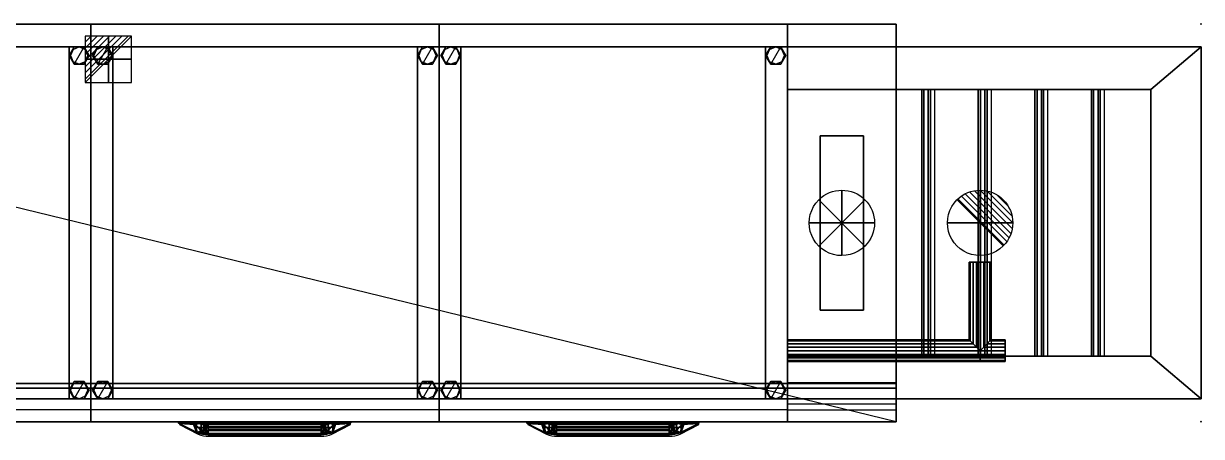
# Model space of a CAD drawing. Header units: millimetres. Extents: x -68 to 5486, y -1097 to -150.
# Drawn here: x 2780 to 5486, y -1097 to -150 of the extents above; entities that cross this region are included whole.
import ezdxf

# ---------------------------------------------------------------- set-up
doc = ezdxf.new("R2010")
doc.units = ezdxf.units.MM
doc.header["$LTSCALE"] = 300
doc.header["$PDMODE"] = 3
doc.linetypes.add('CONTINUA', pattern=[0])
for name, color, linetype in [('IQ_200_2D', 1, 'Continuous'), ('IQ_200_3D', 1, 'CONTINUA'), ('IQ_204_2D', 7, 'Continuous'), ('IQ_204_3D', 7, 'Continuous'), ('IQ_CON_DRAIN_INT', 7, 'Continuous'), ('IQ_CON_ELECTRICITY_INT', 7, 'Continuous'), ('IQ_CON_FUMESOUTLET_INT', 7, 'Continuous'), ('IQ_INS_3D', 3, 'Continuous')]:
    doc.layers.add(name, color=color, linetype=linetype)

# ---------------------------------------------------------------- blocks, each defined once
blk = doc.blocks.new('Pann800')
at = {"layer": 'IQ_200_3D'}
for points in [[(800, -25, 21), (0, -25, 21), (0, 25, 21), (800, 25, 21)], [(0, 25, 21), (800, 25, 21), (800, 25), (0, 25)], [(800, 25), (0, 25), (0, 0), (800, 0)], [(0, 0, -897.7), (800, 0, -897.7), (800, -52.5, -860), (0, -52.5, -860)], [(0, -52.5, -19.3), (800, -52.5, -19.3), (800, -25, 21), (0, -25, 21)], [(800, -52.5, -860), (0, -52.5, -860), (0, -52.5, -19.3), (800, -52.5, -19.3)]]:
    blk.add_3dface(points, dxfattribs=at)
mesh = blk.add_polyface(dxfattribs=at)
corners = [(0, -25, 21), (0, 25, 21), (0, 25), (0, 0), (0, 0, -897.7), (0, -52.5, -860), (0, -52.5, -19.3)]
mesh.append_faces([[corners[k] for k in face] for face in [(0, 6, 0)]], dxfattribs={"vtx0": -1})
mesh.append_faces([[corners[k] for k in face] for face in [(0, 3, 4), (0, 4, 5), (0, 5, 6)]], dxfattribs={"vtx0": -1, "vtx2": -1})
mesh.append_faces([[corners[k] for k in face] for face in [(0, 1, 2, 3)]], dxfattribs={"vtx3": -1})
mesh = blk.add_polyface(dxfattribs=at)
corners = [(800, -25, 21), (800, 25, 21), (800, 25), (800, 0), (800, 0, -897.7), (800, -52.5, -860), (800, -52.5, -19.3)]
mesh.append_faces([[corners[k] for k in face] for face in [(0, 6, 0)]], dxfattribs={"vtx0": -1})
mesh.append_faces([[corners[k] for k in face] for face in [(0, 3, 4), (0, 4, 5), (0, 5, 6)]], dxfattribs={"vtx0": -1, "vtx2": -1})
mesh.append_faces([[corners[k] for k in face] for face in [(0, 1, 2, 3)]], dxfattribs={"vtx3": -1})
blk = doc.blocks.new('Pann800Low')
at = {"layer": 'IQ_200_3D', "extrusion": (-1, 3.44509e-16, -2.22045e-16), "elevation": 800}
blk.add_lwpolyline([(0, 0), (0, 367.3), (52.5, 405), (52.5, 0)], close=True, dxfattribs=at)
at = {"layer": 'IQ_200_3D', "extrusion": (-1, 3.44509e-16, -2.22045e-16)}
blk.add_lwpolyline([(0, 0), (0, 367.3), (52.5, 405), (52.5, 0)], close=True, dxfattribs=at)
at = {"layer": 'IQ_200_3D'}
for points in [[(-800, 0), (0, 0), (0, -52.5), (-800, -52.5)], [(-800, -52.5, 405), (0, -52.5, 405), (0, 0, 367.3), (-800, 0, 367.3)], [(0, 0), (0, 0, 367.3), (-800, 0, 367.3), (-800, 0)], [(-800, -52.5), (-800, 0), (-800, 0, 367.3), (-800, -52.5, 405)], [(0, -52.5), (0, 0), (0, 0, 367.3), (0, -52.5, 405)], [(0, -52.5), (-800, -52.5), (-800, -52.5, 405), (0, -52.5, 405)]]:
    blk.add_3dface(points, dxfattribs=at)
blk = doc.blocks.new('Panel800_Back')
at = {"layer": 'IQ_200_3D'}
for points in [[(0, 52.5, 1270), (-800, 52.5, 1270), (-800, 52.5, 410), (0, 52.5, 410)], [(-800, 52.5, 1270), (-800, -0.6, 1270), (-800, 0, 410), (-800, 52.5, 410)], [(-800, 52.5, 405), (-800, 0, 405), (-800, 0), (-800, 52.5)], [(0, 52.5), (0, 52.5, 405), (-800, 52.5, 405), (-800, 52.5)], [(-800, 0, 405), (-800, 52.5, 405), (0, 52.5, 405), (0, 0, 405)], [(-800, 0, 410), (-800, 52.5, 410), (0, 52.5, 410), (0, 0, 410)], [(0, 52.5, 1270), (0, -0.6, 1270), (0, 0, 410), (0, 52.5, 410)], [(0, 52.5, 405), (0, 0, 405), (0, 0), (0, 52.5)], [(0, 0, 405), (0, 0, 410), (-800, 0, 410), (-800, 0, 405)]]:
    blk.add_3dface(points, dxfattribs=at)
blk = doc.blocks.new('Feet')
at = {"layer": 'IQ_200_3D'}
mesh = blk.add_polyface(dxfattribs=at)
corners = [(11.5, -20), (23.1, 0), (11.5, 20), (-11.5, 20), (-23.1, 0), (-11.5, -20), (11.5, -20, 6.2), (23.1, 0, 6.2), (11.5, 20, 6.2), (-11.5, 20, 6.2), (-23.1, 0, 6.2), (-11.5, -20, 6.2)]
mesh.append_faces([[corners[k] for k in face] for face in [(0, 1, 7, 6), (1, 2, 8, 7), (2, 3, 9, 8), (3, 9, 10, 4), (4, 10, 11, 5), (5, 11, 6, 0), (1, 7, 6, 0)]])
mesh.append_faces([[corners[k] for k in face] for face in [(2, 5, 4, 3), (8, 11, 10, 9)]], dxfattribs={"vtx0": -1})
mesh.append_faces([[corners[k] for k in face] for face in [(0, 1, 2, 5), (6, 7, 8, 11)]], dxfattribs={"vtx2": -1})
mesh = blk.add_polyface(dxfattribs=at)
corners = [(-20, 0, 39), (-14.1, -14.1, 39), (0, -20, 39), (14.1, -14.1, 39), (20, 0, 39), (14.1, 14.1, 39), (0, 20, 39), (-14.1, 14.1, 39), (-20, 0, 150), (-14.1, -14.1, 150), (0, -20, 150), (14.1, -14.1, 150), (20, 0, 150), (14.1, 14.1, 150), (0, 20, 150), (-14.1, 14.1, 150)]
mesh.append_faces([[corners[k] for k in face] for face in [(0, 1, 9, 8), (1, 2, 10, 9), (2, 3, 11, 10), (3, 4, 12, 11), (4, 5, 13, 12), (5, 6, 14, 13), (6, 7, 15, 14), (7, 0, 8, 15)]])
blk = doc.blocks.new('Maniglia')
at = {"layer": 'IQ_200_3D'}
mesh = blk.add_polyface(dxfattribs=at)
corners = [(-198.8, 0, 104.8), (-198.3, -2.3, 104.9), (-198.1, -3.3, 104.9), (-197.6, -3.9, 105.2), (-199.2, 0, 104.2), (-198.7, -2.3, 104.3), (-198.4, -3.2, 104.4), (-199.1, 0, 103.7), (-198.7, -2.3, 103.8), (-198.5, -3.2, 103.8), (-197.3, -4.3, 104.4), (-198.7, 0, 103.2), (-198.2, -2.2, 103.2), (-197.7, -3.3, 103.3), (-197.4, -3.7, 103.5), (-197.3, -4.3, 104.4), (-198.2, 0, 103.1), (-197.7, -2.2, 103.1), (-197, -3.3, 103.2), (-197.1, -3.7, 103.5)]
mesh.append_faces([[corners[k] for k in face] for face in [(0, 1, 5, 4), (1, 2, 6, 5), (2, 3, 6), (4, 5, 8, 7), (5, 6, 9, 8), (6, 3, 10, 9), (7, 8, 12, 11), (8, 9, 13, 12), (9, 10, 14, 13), (10, 15, 14), (11, 12, 17, 16), (12, 13, 18, 17), (13, 14, 19, 18), (14, 15, 19)]])
mesh = blk.add_polyface(dxfattribs=at)
corners = [(-197.6, -3.9, 105.2), (-198.1, -3.3, 104.9), (-198.3, -2.3, 104.9), (-198.8, 0, 104.8), (-166.4, 0, 130.7), (-157.8, -23.6, 129.8)]
mesh.append_faces([[corners[k] for k in face] for face in [(0, 4, 5)]], dxfattribs={"vtx0": -1})
mesh.append_faces([[corners[k] for k in face] for face in [(0, 3, 4)]], dxfattribs={"vtx0": -1, "vtx2": -1})
mesh.append_faces([[corners[k] for k in face] for face in [(0, 1, 2, 3)]], dxfattribs={"vtx3": -1})
mesh = blk.add_polyface(dxfattribs=at)
corners = [(-197.6, -3.9, 105.2), (-197.1, -3.7, 103.5), (-197, -3.3, 103.2), (-197.7, -2.2, 103.1), (-198.2, 0, 103.1), (-160.5, -6.4, 103.3), (-160.4, -5.8, 103.1), (-146.7, -2.1, 103.1), (-146.7, 0, 103.1)]
mesh.append_faces([[corners[k] for k in face] for face in [(0, 5, 1), (1, 5, 6, 2), (2, 6, 7, 3), (3, 7, 8, 4)]])
mesh = blk.add_polyface(dxfattribs=at)
corners = [(-166.4, 0, 130.7), (-160.7, 0, 133.9), (-158.4, -12.2, 132), (-156, -24.3, 130.7), (-157.8, -23.6, 129.8)]
mesh.append_faces([[corners[k] for k in face] for face in [(0, 1, 2), (2, 3, 4), (0, 2, 4)]])
mesh = blk.add_polyface(dxfattribs=at)
corners = [(-147.1, 0, 135.1), (-147.1, -6.3, 133.2), (-147.1, -13.3, 132.1), (-147.1, -20, 132.1), (-145.2, -26.6, 133), (-143.4, -28.5, 131.6), (-136.1, -29.1, 120.4), (-135.3, -27.4, 119.1), (-141.3, -24, 116.2), (-142.3, -25.4, 117), (-155.8, -25.6, 128.9), (-156, -24.3, 130.7), (-158.4, -12.2, 132), (-160.7, 0, 133.9)]
mesh.append_faces([[corners[k] for k in face] for face in [(0, 1, 13), (1, 2, 12, 13), (2, 3, 11, 12), (3, 4, 11), (4, 5, 10, 11), (5, 6, 9, 10), (6, 7, 8, 9)]])
mesh = blk.add_polyface(dxfattribs=at)
corners = [(-136.7, 0, 135.1), (-136.7, -6.3, 133.2), (-136.7, -13.3, 132.1), (-136.7, -20, 132.1), (-135.9, -26.8, 133), (-135.9, -28.6, 131.7), (-130.8, -29.8, 121.6), (-130.6, -27.9, 120), (-135.3, -27.4, 119.1), (-136.1, -29.1, 120.4), (-143.4, -28.5, 131.6), (-145.2, -26.6, 133), (-147.1, -20, 132.1), (-147.1, -13.3, 132.1), (-147.1, -6.3, 133.2), (-147.1, 0, 135.1)]
mesh.append_faces([[corners[k] for k in face] for face in [(0, 1, 14, 15), (1, 2, 13, 14), (2, 3, 12, 13), (3, 4, 11, 12), (4, 5, 10, 11), (5, 6, 9, 10), (6, 7, 8, 9)]])
mesh = blk.add_polyface(dxfattribs=at)
corners = [(-130.6, -27.9, 120), (-130.6, -18.1, 121.4), (-130.6, -11.8, 121.2), (-130.6, -3.8, 119.6), (-130.6, -3.1, 118.7), (-134.3, -3.1, 116.7), (-138, -3.1, 114.8), (-139.3, -3.1, 113.1), (-146.7, -3.1, 104.1), (-146.7, -2.8, 103.3), (-146.7, -2.1, 103.1), (-146.7, 0, 103.1), (128.6, -27.9, 120), (128.6, -18.1, 121.4), (128.6, -11.8, 121.2), (128.6, -3.8, 119.6), (128.6, -3.1, 118.7), (132.3, -3.1, 116.7), (136, -3.1, 114.8), (137.3, -3.1, 113.1), (144.7, -3.1, 104.1), (144.7, -2.8, 103.3), (144.7, -2.1, 103.1), (144.7, 0, 103.1)]
mesh.append_faces([[corners[k] for k in face] for face in [(0, 12, 13, 1), (2, 1, 13, 14), (3, 2, 14, 15), (4, 3, 15, 16), (5, 4, 16, 17), (6, 5, 17, 18), (7, 6, 18, 19), (8, 7, 19, 20), (9, 8, 20, 21), (10, 9, 21, 22), (11, 10, 22, 23)]])
mesh = blk.add_polyface(dxfattribs=at)
corners = [(134.7, 0, 135.1), (134.7, -6.3, 133.2), (134.7, -13.3, 132.1), (134.7, -20, 132.1), (133.9, -26.8, 133), (133.9, -28.6, 131.7), (128.8, -29.8, 121.6), (128.6, -27.9, 120), (-130.6, -27.9, 120), (-130.8, -29.8, 121.6), (-135.9, -28.6, 131.7), (-135.9, -26.8, 133), (-136.7, -20, 132.1), (-136.7, -13.3, 132.1), (-136.7, -6.3, 133.2), (-136.7, 0, 135.1)]
mesh.append_faces([[corners[k] for k in face] for face in [(0, 1, 14, 15), (1, 2, 13, 14), (2, 3, 12, 13), (3, 4, 11, 12), (4, 5, 10, 11), (5, 6, 9, 10), (6, 7, 8, 9)]])
mesh = blk.add_polyface(dxfattribs=at)
corners = [(134.7, 0, 135.1), (134.7, -6.3, 133.2), (134.7, -13.3, 132.1), (134.7, -20, 132.1), (133.9, -26.8, 133), (133.9, -28.6, 131.7), (128.8, -29.8, 121.6), (128.6, -27.9, 120), (133.3, -27.4, 119.1), (134.1, -29.1, 120.4), (141.4, -28.5, 131.6), (143.2, -26.6, 133), (145.1, -20, 132.1), (145.1, -13.3, 132.1), (145.1, -6.3, 133.2), (145.1, 0, 135.1)]
mesh.append_faces([[corners[k] for k in face] for face in [(15, 14, 1, 0), (14, 13, 2, 1), (13, 12, 3, 2), (12, 11, 4, 3), (11, 10, 5, 4), (10, 9, 6, 5), (9, 8, 7, 6)]])
mesh = blk.add_polyface(dxfattribs=at)
corners = [(145.1, 0, 135.1), (145.1, -6.3, 133.2), (145.1, -13.3, 132.1), (145.1, -20, 132.1), (143.2, -26.6, 133), (141.4, -28.5, 131.6), (134.1, -29.1, 120.4), (133.3, -27.4, 119.1), (139.3, -24, 116.2), (140.3, -25.4, 117), (153.8, -25.6, 128.9), (154, -24.3, 130.7), (156.4, -12.2, 132), (158.7, 0, 133.9)]
mesh.append_faces([[corners[k] for k in face] for face in [(13, 1, 0), (13, 12, 2, 1), (12, 11, 3, 2), (11, 4, 3), (11, 10, 5, 4), (10, 9, 6, 5), (9, 8, 7, 6)]])
mesh = blk.add_polyface(dxfattribs=at)
corners = [(195.6, -3.9, 105.2), (195.1, -3.7, 103.5), (195, -3.3, 103.2), (195.7, -2.2, 103.1), (196.1, 0, 103.1), (158.5, -6.4, 103.3), (158.4, -5.8, 103.1), (144.7, -2.1, 103.1), (144.7, 0, 103.1)]
mesh.append_faces([[corners[k] for k in face] for face in [(1, 5, 0), (2, 6, 5, 1), (3, 7, 6, 2), (4, 8, 7, 3)]])
mesh = blk.add_polyface(dxfattribs=at)
corners = [(164.3, 0, 130.7), (158.7, 0, 133.9), (156.4, -12.2, 132), (154, -24.3, 130.7), (155.8, -23.6, 129.8)]
mesh.append_faces([[corners[k] for k in face] for face in [(2, 1, 0), (4, 3, 2), (4, 2, 0)]])
mesh = blk.add_polyface(dxfattribs=at)
corners = [(195.6, -3.9, 105.2), (196.1, -3.3, 104.9), (196.3, -2.3, 104.9), (196.8, 0, 104.8), (164.3, 0, 130.7), (155.8, -23.6, 129.8)]
mesh.append_faces([[corners[k] for k in face] for face in [(5, 4, 0)]], dxfattribs={"vtx1": -1})
mesh.append_faces([[corners[k] for k in face] for face in [(4, 3, 0)]], dxfattribs={"vtx1": -1, "vtx2": -1})
mesh.append_faces([[corners[k] for k in face] for face in [(3, 2, 1, 0)]], dxfattribs={"vtx3": -1})
mesh = blk.add_polyface(dxfattribs=at)
corners = [(196.8, 0, 104.8), (196.3, -2.3, 104.9), (196.1, -3.3, 104.9), (195.6, -3.9, 105.2), (197.2, 0, 104.2), (196.7, -2.3, 104.3), (196.4, -3.2, 104.4), (197.1, 0, 103.7), (196.7, -2.3, 103.8), (196.5, -3.2, 103.8), (195.3, -4.3, 104.4), (196.6, 0, 103.2), (196.2, -2.2, 103.2), (195.7, -3.3, 103.3), (195.3, -3.7, 103.5), (195.3, -4.3, 104.4), (196.1, 0, 103.1), (195.7, -2.2, 103.1), (195, -3.3, 103.2), (195.1, -3.7, 103.5)]
mesh.append_faces([[corners[k] for k in face] for face in [(4, 5, 1, 0), (5, 6, 2, 1), (6, 3, 2), (7, 8, 5, 4), (8, 9, 6, 5), (9, 10, 3, 6), (11, 12, 8, 7), (12, 13, 9, 8), (13, 14, 10, 9), (14, 15, 10), (16, 17, 12, 11), (17, 18, 13, 12), (18, 19, 14, 13), (19, 15, 14)]])
mesh = blk.add_polyface(dxfattribs=at)
corners = [(-197.6, -3.9, 105.2), (-157.8, -23.6, 129.8), (-156, -24.3, 130.7), (-197.3, -4.3, 104.4), (-157.4, -24.8, 128), (-155.8, -25.6, 128.9), (-160.5, -6.4, 103.3), (-143.5, -24.2, 116.1), (-142.3, -25.4, 117), (-159.6, -6.2, 103.2), (-142.8, -22.6, 115.2), (-141.3, -24, 116.2)]
mesh.append_faces([[corners[k] for k in face] for face in [(0, 1)]])
mesh = blk.add_polyface(dxfattribs=at)
corners = [(-197.6, -3.9, 105.2), (-157.8, -23.6, 129.8), (-156, -24.3, 130.7), (-197.3, -4.3, 104.4), (-157.4, -24.8, 128), (-155.8, -25.6, 128.9), (-160.5, -6.4, 103.3), (-143.5, -24.2, 116.1), (-142.3, -25.4, 117), (-159.6, -6.2, 103.2), (-142.8, -22.6, 115.2), (-141.3, -24, 116.2)]
mesh.append_faces([[corners[k] for k in face] for face in [(0, 1, 4, 3), (1, 2, 5, 4), (3, 4, 7, 6), (4, 5, 8, 7), (6, 7, 10, 9), (7, 8, 11, 10)]])
mesh = blk.add_polyface(dxfattribs=at)
corners = [(-160.4, -5.8, 103.1), (-160.5, -6.4, 103.3), (-159.6, -6.2, 103.2), (-142.8, -22.6, 115.2), (-141.3, -24, 116.2), (-135.3, -27.4, 119.1), (-130.6, -27.9, 120), (-130.6, -18.1, 121.4), (-130.6, -11.8, 121.2), (-130.6, -3.8, 119.6), (-130.6, -3.1, 118.7), (-134.7, -3.9, 117.5), (-134.3, -3.1, 116.7), (-138.8, -3.9, 115.4), (-138, -3.1, 114.8), (-140, -3.9, 113.8), (-139.3, -3.1, 113.1), (-147.5, -3.2, 103.8), (-146.7, -3.1, 104.1), (-146.7, -2.8, 103.3), (-146.7, -2.1, 103.1)]
mesh.append_faces([[corners[k] for k in face] for face in [(0, 1, 2), (2, 17, 20, 0), (17, 18, 19), (17, 19, 20), (2, 3, 15, 17), (15, 16, 18, 17), (3, 4, 13, 15), (13, 14, 16, 15), (4, 5, 11, 13), (11, 12, 14, 13), (5, 6, 7), (5, 7, 8, 11), (8, 9, 11), (11, 9, 10, 12)]])
mesh = blk.add_polyface(dxfattribs=at)
corners = [(158.4, -5.8, 103.1), (158.5, -6.4, 103.3), (157.6, -6.2, 103.2), (140.8, -22.6, 115.2), (139.3, -24, 116.2), (133.3, -27.4, 119.1), (128.6, -27.9, 120), (128.6, -18.1, 121.4), (128.6, -11.8, 121.2), (128.6, -3.8, 119.6), (128.6, -3.1, 118.7), (132.7, -3.9, 117.5), (132.3, -3.1, 116.7), (136.8, -3.9, 115.4), (136, -3.1, 114.8), (138, -3.9, 113.8), (137.3, -3.1, 113.1), (145.5, -3.2, 103.8), (144.7, -3.1, 104.1), (144.7, -2.8, 103.3), (144.7, -2.1, 103.1)]
mesh.append_faces([[corners[k] for k in face] for face in [(2, 1, 0), (0, 20, 17, 2), (19, 18, 17), (20, 19, 17), (17, 15, 3, 2), (17, 18, 16, 15), (15, 13, 4, 3), (15, 16, 14, 13), (13, 11, 5, 4), (13, 14, 12, 11), (7, 6, 5), (11, 8, 7, 5), (11, 9, 8), (12, 10, 9, 11)]])
mesh = blk.add_polyface(dxfattribs=at)
corners = [(195.6, -3.9, 105.2), (155.8, -23.6, 129.8), (154, -24.3, 130.7), (195.3, -4.3, 104.4), (155.4, -24.8, 128), (153.8, -25.6, 128.9), (158.5, -6.4, 103.3), (141.5, -24.2, 116.1), (140.3, -25.4, 117), (157.6, -6.2, 103.2), (140.8, -22.6, 115.2), (139.3, -24, 116.2)]
mesh.append_faces([[corners[k] for k in face] for face in [(3, 4, 1, 0), (4, 5, 2, 1), (6, 7, 4, 3), (7, 8, 5, 4), (9, 10, 7, 6), (10, 11, 8, 7)]])
mesh = blk.add_polyface(dxfattribs=at)
corners = [(195.6, -3.9, 105.2), (155.8, -23.6, 129.8), (154, -24.3, 130.7), (195.3, -4.3, 104.4), (155.4, -24.8, 128), (153.8, -25.6, 128.9), (158.5, -6.4, 103.3), (141.5, -24.2, 116.1), (140.3, -25.4, 117), (157.6, -6.2, 103.2), (140.8, -22.6, 115.2), (139.3, -24, 116.2)]
mesh.append_faces([[corners[k] for k in face] for face in [(1, 0)]])
blk = doc.blocks.new('Prewash')
at = {"layer": 'IQ_200_2D'}
for p, q in [((0, 0), (800, 0)), ((202.9, -913), (0, -913)), ((800, -913), (597.1, -913))]:
    blk.add_line(p, q, dxfattribs=at)
at = {"layer": 'IQ_200_2D', "linetype": 'CONTINUA', "ltscale": 10}
blk.add_lwpolyline([(202.9, -913), (203.6, -919.5), (246.3, -941.8, 0.121157), (271.2, -946), (528.8, -946, 0.121157), (553.7, -941.8), (596.4, -919.5), (597.1, -913)], format="xyb", dxfattribs=at)
at = {"layer": 'IQ_200_3D'}
for points in [[(800, 0, 1420), (800, -825.5, 1420), (0, -825.5, 1420), (0, 0, 1420)], [(0, -52.5, 150), (0, -52.5, 570), (0, -860.5, 570), (0, -860.5, 150)], [(800, -860.5, 570), (0, -860.5, 570), (0, -52.5, 570), (800, -52.5, 570)], [(0, -52.5, 570), (0, -107.5, 570), (0, -107.5, 1315), (0, -53.1, 1420)], [(0, -52.5, 150), (800, -52.5, 150), (800, -860.5, 150), (0, -860.5, 150)], [(0, -107.5, 1315), (0, -805.5, 1315), (0, -860.5, 1420), (0, -53.1, 1420)], [(50.1, -52.5, 115), (749.9, -52.5, 115), (749.9, -860.5, 115), (50.1, -860.5, 115)], [(50.1, -52.5, 115), (50.1, -860.5, 115), (50.1, -860.5, 150), (50.1, -52.5, 150)], [(749.9, -52.5, 115), (749.9, -860.5, 115), (749.9, -860.5, 150), (749.9, -52.5, 150)], [(800, -860.5, 150), (800, -860.5, 570), (800, -52.5, 570), (800, -52.5, 150)], [(800, -52.5, 570), (800, -107.5, 570), (800, -107.5, 1315), (800, -53.1, 1420)], [(800, -107.5, 1315), (800, -805.5, 1315), (800, -860.5, 1420), (800, -53.1, 1420)], [(0, -860.5, 1420), (0, -805.5, 1315), (0, -805.5, 570), (0, -860.5, 570)], [(800, -860.5, 1420), (800, -805.5, 1315), (800, -805.5, 570), (800, -860.5, 570)], [(800, -825.5, 1420), (0, -825.5, 1420), (0, -860.5, 1420), (800, -860.5, 1420)], [(0, -860.5, 517.3), (0, -860.5, 522.3), (800, -860.5, 522.3), (800, -860.5, 517.3)]]:
    blk.add_3dface(points, dxfattribs=at)
at = {"layer": 'IQ_204_2D'}
for p, q in [((0, -913), (0, 0)), ((800, -913), (800, 0))]:
    blk.add_line(p, q, dxfattribs=at)
for points in [[(800, -825.5), (0, -825.5)], [(800, -835.5), (0, -835.5)], [(800, -885.5), (0, -885.5)], [(597.1, -913), (202.9, -913)]]:
    blk.add_lwpolyline(points, dxfattribs=at)
at = {"rotation": 180}
for p in [(27, -72.5), (773, -72.5), (27, -840.5), (773, -840.5)]:
    blk.add_blockref('Feet', p, dxfattribs=at)
at = {"layer": 'IQ_200_3D'}
for name, p in [('Panel800_Back', (800, -52.5, 150)), ('Pann800', (0, -860.5, 1420)), ('Pann800Low', (800, -860.5, 150)), ('Maniglia', (400, -913, 560))]:
    blk.add_blockref(name, p, dxfattribs=at)
mesh = blk.add_polyface(dxfattribs=at)
corners = [(800, 0, 1420), (0, 0, 1420), (0, -825.5, 1420), (800, -825.5, 1420), (800, 0, 1792), (0, 0, 1792), (0, -825.5, 1792), (800, -825.5, 1792)]
mesh.append_faces([[corners[k] for k in face] for face in [(0, 1, 2, 3), (4, 5, 6, 7), (0, 1, 5, 4), (1, 2, 6, 5), (2, 6, 7, 3), (3, 7, 4, 0)]])
blk = doc.blocks.new('*X18')
at = {"color": 0}
for p, q in [((286.774344, 2204.447934), (296.618251, 2214.291842)), ((286.774344, 2205.862148), (295.204037, 2214.291842)), ((286.774344, 2207.276361), (293.789824, 2214.291842)), ((286.774344, 2208.690575), (292.37561, 2214.291842)), ((286.774344, 2210.104788), (290.961397, 2214.291842)), ((286.774344, 2211.519002), (289.547183, 2214.291842)), ((286.774344, 2212.933216), (288.13297, 2214.291842))]:
    blk.add_line(p, q, dxfattribs=at)
blk = doc.blocks.new('electricity')
for p, q in [((2.12, 2.12), (-2.12, 2.12)), ((-2.12, 2.12), (-2.12, -2.12)), ((-2.12, -2.12), (2.12, 2.12)), ((2.12, -2.12), (2.12, 2.12)), ((-2.12, -2.12), (2.12, -2.12))]:
    blk.add_line(p, q)
at = {"extrusion": (-1, 0, 0)}
for p, q in [((0, -2.12, 2.12), (0, 2.12, 2.12)), ((0, 2.12, -2.12), (0, -2.12, -2.12)), ((0, 2.12, 2.12), (0, 2.12, -2.12)), ((0, 2.12, -2.12), (0, -2.12, 2.12)), ((0, -2.12, -2.12), (0, -2.12, 2.12))]:
    blk.add_line(p, q, dxfattribs=at)
at = {"extrusion": (0, -1, 0)}
for p, q in [((2.12, 0, 2.12), (-2.12, 0, 2.12)), ((-2.12, 0, -2.12), (2.12, 0, -2.12)), ((-2.12, 0, 2.12), (-2.12, 0, -2.12)), ((-2.12, 0, -2.12), (2.12, 0, 2.12)), ((2.12, 0, -2.12), (2.12, 0, 2.12))]:
    blk.add_line(p, q, dxfattribs=at)
at = {"xscale": 0.4000000000000909, "yscale": 0.4000000000000909, "zscale": 0.4000000000000909}
blk.add_blockref('*X18', (-116.83, -883.6), dxfattribs=at)
at = {"extrusion": (-1, 0, 0), "xscale": 0.3999999999999773, "yscale": 0.3999999999999773, "zscale": 0.3999999999999773}
blk.add_blockref('*X18', (-116.83, -883.6), dxfattribs=at)
at = {"extrusion": (0, -1, 0), "xscale": 0.4000000000000909, "yscale": 0.4000000000000909, "zscale": 0.4000000000000909}
blk.add_blockref('*X18', (-116.83, -883.6), dxfattribs=at)
blk = doc.blocks.new('Electricwash')
at = {"layer": 'IQ_200_2D'}
for p, q in [((0, 0), (800, 0)), ((202.9, -913), (0, -913)), ((800, -913), (597.1, -913))]:
    blk.add_line(p, q, dxfattribs=at)
at = {"layer": 'IQ_200_2D', "linetype": 'CONTINUA', "ltscale": 10}
blk.add_lwpolyline([(202.9, -913), (203.6, -919.5), (246.3, -941.8, 0.121157), (271.2, -946), (528.8, -946, 0.121157), (553.7, -941.8), (596.4, -919.5), (597.1, -913)], format="xyb", dxfattribs=at)
at = {"layer": 'IQ_200_3D'}
for points in [[(800, 0, 1420), (800, -825.5, 1420), (0, -825.5, 1420), (0, 0, 1420)], [(0, -52.5, 150), (0, -52.5, 570), (0, -860.5, 570), (0, -860.5, 150)], [(800, -860.5, 570), (0, -860.5, 570), (0, -52.5, 570), (800, -52.5, 570)], [(0, -52.5, 570), (0, -107.5, 570), (0, -107.5, 1315), (0, -53.1, 1420)], [(0, -52.5, 150), (800, -52.5, 150), (800, -860.5, 150), (0, -860.5, 150)], [(0, -107.5, 1315), (0, -805.5, 1315), (0, -860.5, 1420), (0, -53.1, 1420)], [(50.1, -52.5, 115), (749.9, -52.5, 115), (749.9, -860.5, 115), (50.1, -860.5, 115)], [(50.1, -52.5, 115), (50.1, -860.5, 115), (50.1, -860.5, 150), (50.1, -52.5, 150)], [(749.9, -52.5, 115), (749.9, -860.5, 115), (749.9, -860.5, 150), (749.9, -52.5, 150)], [(800, -860.5, 150), (800, -860.5, 570), (800, -52.5, 570), (800, -52.5, 150)], [(800, -52.5, 570), (800, -107.5, 570), (800, -107.5, 1315), (800, -53.1, 1420)], [(800, -107.5, 1315), (800, -805.5, 1315), (800, -860.5, 1420), (800, -53.1, 1420)], [(0, -860.5, 1420), (0, -805.5, 1315), (0, -805.5, 570), (0, -860.5, 570)], [(800, -860.5, 1420), (800, -805.5, 1315), (800, -805.5, 570), (800, -860.5, 570)], [(800, -825.5, 1420), (0, -825.5, 1420), (0, -860.5, 1420), (800, -860.5, 1420)], [(0, -860.5, 517.3), (0, -860.5, 522.3), (800, -860.5, 522.3), (800, -860.5, 517.3)]]:
    blk.add_3dface(points, dxfattribs=at)
at = {"layer": 'IQ_204_2D'}
for p, q in [((0, -913), (0, 0)), ((800, -913), (800, 0))]:
    blk.add_line(p, q, dxfattribs=at)
for points in [[(800, -825.5), (0, -825.5)], [(800, -835.5), (0, -835.5)], [(800, -885.5), (0, -885.5)], [(597.1, -913), (202.9, -913)]]:
    blk.add_lwpolyline(points, dxfattribs=at)
at = {"rotation": 180}
for p in [(27, -72.5), (773, -72.5), (27, -840.5), (773, -840.5)]:
    blk.add_blockref('Feet', p, dxfattribs=at)
at = {"layer": 'IQ_200_3D'}
for name, p in [('Panel800_Back', (800, -52.5, 150)), ('Pann800', (0, -860.5, 1420)), ('Pann800Low', (800, -860.5, 150)), ('Maniglia', (400, -913, 560))]:
    blk.add_blockref(name, p, dxfattribs=at)
at = {"layer": 'IQ_CON_ELECTRICITY_INT', "xscale": 25, "yscale": 25, "zscale": 25}
blk.add_blockref('electricity', (40, -81), dxfattribs=at)
at = {"layer": 'IQ_200_3D'}
mesh = blk.add_polyface(dxfattribs=at)
corners = [(800, 0, 1420), (0, 0, 1420), (0, -825.5, 1420), (800, -825.5, 1420), (800, 0, 1792), (0, 0, 1792), (0, -825.5, 1792), (800, -825.5, 1792)]
mesh.append_faces([[corners[k] for k in face] for face in [(0, 1, 2, 3), (4, 5, 6, 7), (0, 1, 5, 4), (1, 2, 6, 5), (2, 6, 7, 3), (3, 7, 4, 0)]])
blk = doc.blocks.new('Rinse')
at = {"layer": 'IQ_200_2D'}
for p, q in [((0, 0), (800, 0)), ((202.9, -913), (0, -913)), ((800, -913), (597.1, -913))]:
    blk.add_line(p, q, dxfattribs=at)
at = {"layer": 'IQ_200_2D', "linetype": 'CONTINUA', "ltscale": 10}
blk.add_lwpolyline([(202.9, -913), (203.6, -919.5), (246.3, -941.8, 0.121157), (271.2, -946), (528.8, -946, 0.121157), (553.7, -941.8), (596.4, -919.5), (597.1, -913)], format="xyb", dxfattribs=at)
at = {"layer": 'IQ_200_3D'}
for points in [[(800, 0, 1420), (800, -825.5, 1420), (0, -825.5, 1420), (0, 0, 1420)], [(0, -52.5, 570), (0, -107.5, 570), (0, -107.5, 1315), (0, -53.1, 1420)], [(0, -52.5, 150), (0, -52.5, 570), (0, -860.5, 570), (0, -860.5, 150)], [(800, -860.5, 570), (0, -860.5, 570), (0, -52.5, 570), (800, -52.5, 570)], [(0, -52.5, 150), (800, -52.5, 150), (800, -860.5, 150), (0, -860.5, 150)], [(0, -107.5, 1315), (0, -805.5, 1315), (0, -860.5, 1420), (0, -53.1, 1420)], [(50.1, -52.5, 115), (749.9, -52.5, 115), (749.9, -860.5, 115), (50.1, -860.5, 115)], [(50.1, -52.5, 115), (50.1, -860.5, 115), (50.1, -860.5, 150), (50.1, -52.5, 150)], [(749.9, -52.5, 115), (749.9, -860.5, 115), (749.9, -860.5, 150), (749.9, -52.5, 150)], [(800, -860.5, 150), (800, -860.5, 570), (800, -52.5, 570), (800, -52.5, 150)], [(800, -52.5, 570), (800, -107.5, 570), (800, -107.5, 1315), (800, -53.1, 1420)], [(800, -107.5, 1315), (800, -805.5, 1315), (800, -860.5, 1420), (800, -53.1, 1420)], [(0, -860.5, 1420), (0, -805.5, 1315), (0, -805.5, 570), (0, -860.5, 570)], [(800, -860.5, 1420), (800, -805.5, 1315), (800, -805.5, 570), (800, -860.5, 570)], [(800, -825.5, 1420), (0, -825.5, 1420), (0, -860.5, 1420), (800, -860.5, 1420)], [(0, -860.5, 517.3), (0, -860.5, 522.3), (800, -860.5, 522.3), (800, -860.5, 517.3)]]:
    blk.add_3dface(points, dxfattribs=at)
at = {"layer": 'IQ_204_2D'}
for p, q in [((0, -913), (0, 0)), ((800, -913), (800, 0))]:
    blk.add_line(p, q, dxfattribs=at)
for points in [[(800, -825.5), (0, -825.5)], [(800, -835.5), (0, -835.5)], [(800, -885.5), (0, -885.5)], [(597.1, -913), (202.9, -913)]]:
    blk.add_lwpolyline(points, dxfattribs=at)
at = {"rotation": 180}
for p in [(27, -72.5), (773, -72.5), (27, -840.5), (773, -840.5)]:
    blk.add_blockref('Feet', p, dxfattribs=at)
at = {"layer": 'IQ_200_3D'}
for name, p in [('Panel800_Back', (800, -52.5, 150)), ('Pann800', (0, -860.5, 1420)), ('Pann800Low', (800, -860.5, 150)), ('Maniglia', (400, -913, 560))]:
    blk.add_blockref(name, p, dxfattribs=at)
mesh = blk.add_polyface(dxfattribs=at)
corners = [(800, 0, 1420), (0, 0, 1420), (0, -825.5, 1420), (800, -825.5, 1420), (800, 0, 1792), (0, 0, 1792), (0, -825.5, 1792), (800, -825.5, 1792)]
mesh.append_faces([[corners[k] for k in face] for face in [(0, 1, 2, 3), (4, 5, 6, 7), (0, 1, 5, 4), (1, 2, 6, 5), (2, 6, 7, 3), (3, 7, 4, 0)]])
blk = doc.blocks.new('*X2')
at = {"color": 0}
for p, q in [((313.99, 2209.04), (321.51, 2216.55)), ((314.11, 2207.74), (322.8, 2216.44)), ((314.16, 2210.62), (319.93, 2216.39)), ((314.4, 2206.62), (323.93, 2216.15)), ((314.82, 2205.62), (324.92, 2215.72)), ((315.1, 2212.98), (317.57, 2215.44)), ((315.35, 2204.74), (325.8, 2215.19)), ((315.99, 2203.96), (326.58, 2214.56))]:
    blk.add_line(p, q, dxfattribs=at)
blk = doc.blocks.new('drain')
blk.add_line((-2.12, -2.12), (2.12, 2.12))
at = {"extrusion": (-1, 0, 0)}
blk.add_line((0, 2.12, -2.12), (0, -2.12, 2.12), dxfattribs=at)
at = {"extrusion": (0, -1, 0)}
blk.add_line((-2.12, 0, -2.12), (2.12, 0, 2.12), dxfattribs=at)
for start, end in [(45, 225), (225, 45)]:
    blk.add_arc((0, 0), 3, start, end)
at = {"extrusion": (-1, 0, 0)}
for start, end in [(45, 225), (225, 45)]:
    blk.add_arc((0, 0), 3, start, end, dxfattribs=at)
at = {"extrusion": (0, -1, 0)}
for start, end in [(45, 225), (225, 45)]:
    blk.add_arc((0, 0), 3, start, end, dxfattribs=at)
at = {"xscale": 0.4000000000000909, "yscale": 0.4000000000000909, "zscale": 0.4000000000000909}
blk.add_blockref('*X2', (-128.6, -883.62), dxfattribs=at)
at = {"extrusion": (-1, 0, 0), "xscale": 0.3999999999999773, "yscale": 0.3999999999999773, "zscale": 0.3999999999999773}
blk.add_blockref('*X2', (-128.6, -883.62), dxfattribs=at)
at = {"extrusion": (0, -1, 0), "xscale": 0.4000000000000909, "yscale": 0.4000000000000909, "zscale": 0.4000000000000909}
blk.add_blockref('*X2', (-128.6, -883.62), dxfattribs=at)
blk = doc.blocks.new('Pann250')
at = {"layer": 'IQ_200_3D'}
for points in [[(250, -25, 21), (0, -25, 21), (0, 25, 21), (250, 25, 21)], [(0, 25, 21), (250, 25, 21), (250, 25), (0, 25)], [(250, 25), (0, 25), (0, 0), (250, 0)], [(0, 0, -897.7), (250, 0, -897.7), (250, -52.5, -860), (0, -52.5, -860)], [(0, -52.5, -19.3), (250, -52.5, -19.3), (250, -25, 21), (0, -25, 21)], [(250, -52.5, -860), (0, -52.5, -860), (0, -52.5, -19.3), (250, -52.5, -19.3)]]:
    blk.add_3dface(points, dxfattribs=at)
mesh = blk.add_polyface(dxfattribs=at)
corners = [(0, -25, 21), (0, 25, 21), (0, 25), (0, 0), (0, 0, -897.7), (0, -52.5, -860), (0, -52.5, -19.3)]
mesh.append_faces([[corners[k] for k in face] for face in [(0, 6, 0)]], dxfattribs={"vtx0": -1})
mesh.append_faces([[corners[k] for k in face] for face in [(0, 3, 4), (0, 4, 5), (0, 5, 6)]], dxfattribs={"vtx0": -1, "vtx2": -1})
mesh.append_faces([[corners[k] for k in face] for face in [(0, 1, 2, 3)]], dxfattribs={"vtx3": -1})
mesh = blk.add_polyface(dxfattribs=at)
corners = [(250, -25, 21), (250, 25, 21), (250, 25), (250, 0), (250, 0, -897.7), (250, -52.5, -860), (250, -52.5, -19.3)]
mesh.append_faces([[corners[k] for k in face] for face in [(0, 6, 0)]], dxfattribs={"vtx0": -1})
mesh.append_faces([[corners[k] for k in face] for face in [(0, 3, 4), (0, 4, 5), (0, 5, 6)]], dxfattribs={"vtx0": -1, "vtx2": -1})
mesh.append_faces([[corners[k] for k in face] for face in [(0, 1, 2, 3)]], dxfattribs={"vtx3": -1})
blk = doc.blocks.new('fumesoutlet')
for p, q in [((2.12, -2.12), (-2.12, 2.12)), ((-2.12, -2.12), (2.12, 2.12))]:
    blk.add_line(p, q)
at = {"extrusion": (-1, 0, 0)}
for p, q in [((0, -2.12, -2.12), (0, 2.12, 2.12)), ((0, 2.12, -2.12), (0, -2.12, 2.12))]:
    blk.add_line(p, q, dxfattribs=at)
at = {"extrusion": (0, -1, 0)}
for p, q in [((2.12, 0, -2.12), (-2.12, 0, 2.12)), ((-2.12, 0, -2.12), (2.12, 0, 2.12))]:
    blk.add_line(p, q, dxfattribs=at)
at = {"extrusion": (-1, 0, 0)}
for start, end in [(45, 225), (225, 45)]:
    blk.add_arc((0, 0), 3, start, end, dxfattribs=at)
for start, end in [(45, 225), (225, 45)]:
    blk.add_arc((0, 0), 3, start, end)
at = {"extrusion": (0, -1, 0)}
for start, end in [(45, 225), (225, 45)]:
    blk.add_arc((0, 0), 3, start, end, dxfattribs=at)

msp = doc.modelspace()

# ---------------------------------------------------------------- linework, layer by layer
at = {"layer": 'IQ_200_2D'}
for p, q in [((4535, -150.5), (4785, -150.5)), ((4785, -150.5), (4785, -203)), ((5485, -203), (4785, -203)), ((5485, -1011), (5485, -203)), ((4785, -1011), (5485, -1011)), ((4785, -1011), (4785, -1063.5))]:
    msp.add_line(p, q, dxfattribs=at)
msp.add_lwpolyline([(4785, -1063.5), (4535, -1063.5)], dxfattribs=at)
at = {"layer": 'IQ_200_3D', "extrusion": (-1, -2.22045e-16, 4.93038e-32), "elevation": -4785}
msp.add_lwpolyline([(203, 570), (150.5, 570), (150.5, 850), (203, 850)], close=True, dxfattribs=at)
at = {"layer": 'IQ_200_3D'}
for points in [[(4535, -203, 1420), (4535, -150.5, 1420), (4535, -150.5, 570), (4535, -203, 570)], [(4785, -203, 570), (4785, -203, 850), (4785, -150.5, 850), (4785, -150.5, 570)], [(4785, -203, 850), (5485, -203, 850), (5485, -203, 570), (4785, -203, 570)], [(5485, -1011, 570), (5485, -1011, 850), (5485, -203, 850), (5485, -203, 570)], [(5370, -301, 790), (5370, -301, 850), (4535, -301, 850), (4535, -301, 790)], [(5370, -913, 790), (5370, -301, 790), (4535, -301, 790), (4535, -913, 790)], [(4785, -301, 790), (4535, -301, 790), (4535, -301, 570), (4785, -301, 570)], [(4535, -301, 570), (4535, -301, 790), (4535, -913, 790), (4535, -913, 570)], [(5370, -913, 850), (5370, -913, 790), (5370, -301, 790), (5370, -301, 850)], [(4535, -913, 790), (4535, -913, 850), (5370, -913, 850), (5370, -913, 790)], [(4535, -1011, 1420), (4785, -1011, 1420), (4785, -1011, 560.1), (4535, -1011, 560.1)], [(4535, -1011, 850), (5485, -1011, 850), (5485, -1011, 570), (4535, -1011, 570)]]:
    msp.add_3dface(points, dxfattribs=at)
at = {"layer": 'IQ_204_2D'}
for p, q in [((4785, -1063.5), (1035, -150.5)), ((4535, -150.5), (4535, -1063.5)), ((4785, -1011), (4785, -150.5)), ((4785, -301), (5370, -301)), ((5370, -301), (5370, -913)), ((5370, -913), (4785, -913))]:
    msp.add_line(p, q, dxfattribs=at)
for points in [[(4873.4, -913), (4873.4, -301)], [(5003.4, -913), (5003.4, -301)], [(5003.4, -913), (5003.4, -301)], [(5003.4, -913), (5003.4, -301)], [(5133.4, -913), (5133.4, -301)], [(5263.4, -913), (5263.4, -301)], [(4535, -973.2), (4785, -973.2)], [(4785, -1023.2), (4535, -1023.2)]]:
    msp.add_lwpolyline(points, dxfattribs=at)
msp.add_lwpolyline([(4610, -407.1), (4710, -407.1), (4710, -807.1), (4610, -807.1)], close=True, dxfattribs=at)
at = {"layer": 'IQ_204_3D'}
for p, q in [((4785, -353.7, 1261), (4785, -353.7, 859.2)), ((4785, -480.4, 1261), (4785, -480.4, 859.2)), ((4785, -607, 1261), (4785, -607, 859.2)), ((4785, -733.7, 1261), (4785, -733.7, 859.2)), ((4785, -860.4, 1261), (4785, -860.4, 859.2))]:
    msp.add_line(p, q, dxfattribs=at)
at = {"layer": 'IQ_INS_3D'}
for p in [(5485, -150.5), (5485, -1063.5)]:
    msp.add_point(p, dxfattribs=at)

# ---------------------------------------------------------------- block references
for name, p in [('Rinse', (2135, -150.5)), ('Electricwash', (2935, -150.5)), ('Prewash', (3735, -150.5))]:
    msp.add_blockref(name, p)
at = {"layer": 'IQ_200_3D', "xscale": -1}
msp.add_blockref('Pann250', (4785, -1011, 1420), dxfattribs=at)
at = {"layer": 'IQ_CON_DRAIN_INT', "xscale": -25, "yscale": 25, "zscale": 25}
msp.add_blockref('drain', (4977.5, -607), dxfattribs=at)
at = {"layer": 'IQ_CON_FUMESOUTLET_INT', "xscale": -25, "yscale": 25, "zscale": 25}
msp.add_blockref('fumesoutlet', (4660, -607.1), dxfattribs=at)

# ---------------------------------------------------------------- meshes
at = {"layer": 'IQ_200_3D'}
mesh = msp.add_polyface(dxfattribs=at)
corners = [(4785, -301, 570), (4785, -150.5, 570), (4785, -150.5, 1420), (4785, -1011, 1420), (4785, -1011, 850), (4785, -913, 850), (4535, -301, 570), (4535, -150.5, 570), (4535, -150.5, 1420), (4535, -1011, 1420), (4535, -1011, 850), (4535, -913, 850)]
mesh.append_faces([[corners[k] for k in face] for face in [(6, 7, 1, 0), (2, 8, 7, 1), (3, 9, 8, 2), (10, 4, 3, 9), (11, 5, 4, 10)]])
mesh = msp.add_polyface(dxfattribs=at)
corners = [(4785, -150.5, 1420), (4785, -150.5, 1792), (4785, -976, 1792), (4785, -976, 1420), (4535, -150.5, 1420), (4535, -150.5, 1792), (4535, -976, 1792), (4535, -976, 1420)]
mesh.append_faces([[corners[k] for k in face] for face in [(1, 5, 4, 0), (2, 6, 5, 1), (3, 7, 6, 2), (3, 2, 1, 0), (7, 6, 5, 4)]])
mesh = msp.add_polyface(dxfattribs=at)
corners = [(4785, -150.5, 850), (4785, -150.5, 1420), (4785, -1011, 1420), (4785, -1011, 850), (4785, -913, 850), (4785, -913, 1261), (4785, -301, 1261), (4785, -301, 850)]
mesh.append_faces([[corners[k] for k in face] for face in [(5, 2, 1, 6)]], dxfattribs={"vtx0": -1, "vtx2": -1})
mesh.append_faces([[corners[k] for k in face] for face in [(7, 6, 1, 0)]], dxfattribs={"vtx1": -1})
mesh.append_faces([[corners[k] for k in face] for face in [(4, 3, 2, 5)]], dxfattribs={"vtx2": -1})
mesh = msp.add_polyface(dxfattribs=at)
corners = [(4535, -203, 570), (4535, -203, 1420), (4535, -1011, 1420), (4535, -1011, 570), (4535, -913, 570), (4535, -913, 1261), (4535, -301, 1261), (4535, -301, 570)]
mesh.append_faces([[corners[k] for k in face] for face in [(5, 2, 1, 6)]], dxfattribs={"vtx0": -1, "vtx2": -1})
mesh.append_faces([[corners[k] for k in face] for face in [(7, 6, 1, 0)]], dxfattribs={"vtx1": -1})
mesh.append_faces([[corners[k] for k in face] for face in [(4, 3, 2, 5)]], dxfattribs={"vtx2": -1})
mesh = msp.add_polyface(dxfattribs=at)
corners = [(4535, -203, 397), (5485, -203, 397), (5485, -1011, 397), (4535, -1011, 397), (4535, -203, 570), (5485, -203, 570), (5485, -1011, 570), (4535, -1011, 570)]
mesh.append_faces([[corners[k] for k in face] for face in [(3, 2, 1, 0), (4, 5, 1, 0), (5, 6, 2, 1), (3, 7, 6, 2), (0, 4, 7, 3)]])
mesh = msp.add_polyface(dxfattribs=at)
corners = [(4785, -203, 850), (5485, -203, 850), (5485, -1011, 850), (4785, -1011, 850), (4785, -913, 850), (5370, -913, 850), (5370, -301, 850), (4785, -301, 850)]
mesh.append_faces([[corners[k] for k in face] for face in [(1, 6, 7, 0)]], dxfattribs={"vtx0": -1})
mesh.append_faces([[corners[k] for k in face] for face in [(2, 5, 6, 1)]], dxfattribs={"vtx0": -1, "vtx2": -1})
mesh.append_faces([[corners[k] for k in face] for face in [(3, 4, 5, 2)]], dxfattribs={"vtx2": -1})
mesh = msp.add_polyface(dxfattribs=at)
corners = [(4610, -407.1, 1792), (4710, -407.1, 1792), (4710, -807.1, 1792), (4610, -807.1, 1792), (4610, -407.1, 1892), (4710, -407.1, 1892), (4710, -807.1, 1892), (4610, -807.1, 1892)]
mesh.append_faces([[corners[k] for k in face] for face in [(4, 5, 1, 0), (5, 6, 2, 1), (6, 7, 3, 2), (4, 7, 3, 0), (7, 6, 5, 4)]])
at = {"layer": 'IQ_204_3D'}
mesh = msp.add_polyface(dxfattribs=at)
corners = [(4863.4, -913, 815), (4858.4, -913, 823.7), (4848.4, -913, 823.7), (4843.4, -913, 815), (4848.4, -913, 806.3), (4858.4, -913, 806.3), (4863.4, -301, 815), (4858.4, -301, 823.7), (4848.4, -301, 823.7), (4843.4, -301, 815), (4848.4, -301, 806.3), (4858.4, -301, 806.3)]
mesh.append_faces([[corners[k] for k in face] for face in [(6, 7, 1, 0), (7, 8, 2, 1), (8, 9, 3, 2), (9, 10, 4, 3), (10, 11, 5, 4), (11, 6, 0, 5)]])
mesh.append_faces([[corners[k] for k in face] for face in [(5, 4, 3, 0)]], dxfattribs={"vtx2": -1})
mesh.append_faces([[corners[k] for k in face] for face in [(3, 2, 1, 0)]], dxfattribs={"vtx3": -1})
mesh = msp.add_polyface(dxfattribs=at)
corners = [(4993.4, -913, 815), (4988.4, -913, 823.7), (4978.4, -913, 823.7), (4973.4, -913, 815), (4978.4, -913, 806.3), (4988.4, -913, 806.3), (4993.4, -301, 815), (4988.4, -301, 823.7), (4978.4, -301, 823.7), (4973.4, -301, 815), (4978.4, -301, 806.3), (4988.4, -301, 806.3)]
mesh.append_faces([[corners[k] for k in face] for face in [(6, 7, 1, 0), (7, 8, 2, 1), (8, 9, 3, 2), (9, 10, 4, 3), (10, 11, 5, 4), (11, 6, 0, 5)]])
mesh.append_faces([[corners[k] for k in face] for face in [(5, 4, 3, 0)]], dxfattribs={"vtx2": -1})
mesh.append_faces([[corners[k] for k in face] for face in [(3, 2, 1, 0)]], dxfattribs={"vtx3": -1})
mesh = msp.add_polyface(dxfattribs=at)
corners = [(4993.4, -913, 815), (4988.4, -913, 823.7), (4978.4, -913, 823.7), (4973.4, -913, 815), (4978.4, -913, 806.3), (4988.4, -913, 806.3), (4993.4, -301, 815), (4988.4, -301, 823.7), (4978.4, -301, 823.7), (4973.4, -301, 815), (4978.4, -301, 806.3), (4988.4, -301, 806.3)]
mesh.append_faces([[corners[k] for k in face] for face in [(6, 7, 1, 0), (7, 8, 2, 1), (8, 9, 3, 2), (9, 10, 4, 3), (10, 11, 5, 4), (11, 6, 0, 5)]])
mesh.append_faces([[corners[k] for k in face] for face in [(5, 4, 3, 0)]], dxfattribs={"vtx2": -1})
mesh.append_faces([[corners[k] for k in face] for face in [(3, 2, 1, 0)]], dxfattribs={"vtx3": -1})
mesh = msp.add_polyface(dxfattribs=at)
corners = [(4993.4, -913, 815), (4988.4, -913, 823.7), (4978.4, -913, 823.7), (4973.4, -913, 815), (4978.4, -913, 806.3), (4988.4, -913, 806.3), (4993.4, -301, 815), (4988.4, -301, 823.7), (4978.4, -301, 823.7), (4973.4, -301, 815), (4978.4, -301, 806.3), (4988.4, -301, 806.3)]
mesh.append_faces([[corners[k] for k in face] for face in [(6, 7, 1, 0), (7, 8, 2, 1), (8, 9, 3, 2), (9, 10, 4, 3), (10, 11, 5, 4), (11, 6, 0, 5)]])
mesh.append_faces([[corners[k] for k in face] for face in [(5, 4, 3, 0)]], dxfattribs={"vtx2": -1})
mesh.append_faces([[corners[k] for k in face] for face in [(3, 2, 1, 0)]], dxfattribs={"vtx3": -1})
mesh = msp.add_polyface(dxfattribs=at)
corners = [(5123.4, -913, 815), (5118.4, -913, 823.7), (5108.4, -913, 823.7), (5103.4, -913, 815), (5108.4, -913, 806.3), (5118.4, -913, 806.3), (5123.4, -301, 815), (5118.4, -301, 823.7), (5108.4, -301, 823.7), (5103.4, -301, 815), (5108.4, -301, 806.3), (5118.4, -301, 806.3)]
mesh.append_faces([[corners[k] for k in face] for face in [(6, 7, 1, 0), (7, 8, 2, 1), (8, 9, 3, 2), (9, 10, 4, 3), (10, 11, 5, 4), (11, 6, 0, 5)]])
mesh.append_faces([[corners[k] for k in face] for face in [(5, 4, 3, 0)]], dxfattribs={"vtx2": -1})
mesh.append_faces([[corners[k] for k in face] for face in [(3, 2, 1, 0)]], dxfattribs={"vtx3": -1})
mesh = msp.add_polyface(dxfattribs=at)
corners = [(5253.4, -913, 815), (5248.4, -913, 823.7), (5238.4, -913, 823.7), (5233.4, -913, 815), (5238.4, -913, 806.3), (5248.4, -913, 806.3), (5253.4, -301, 815), (5248.4, -301, 823.7), (5238.4, -301, 823.7), (5233.4, -301, 815), (5238.4, -301, 806.3), (5248.4, -301, 806.3)]
mesh.append_faces([[corners[k] for k in face] for face in [(6, 7, 1, 0), (7, 8, 2, 1), (8, 9, 3, 2), (9, 10, 4, 3), (10, 11, 5, 4), (11, 6, 0, 5)]])
mesh.append_faces([[corners[k] for k in face] for face in [(5, 4, 3, 0)]], dxfattribs={"vtx2": -1})
mesh.append_faces([[corners[k] for k in face] for face in [(3, 2, 1, 0)]], dxfattribs={"vtx3": -1})
mesh = msp.add_polymesh((17, 2), dxfattribs=at)
for k, corner in enumerate([(4977.5, -697.4, 180.8), (4977.5, -900.5, 180.8), (4985.8, -697.4, 179.4), (4985.8, -892.2, 179.4), (4993.6, -697.4, 174.9), (4993.6, -884.4, 174.9), (4999.9, -697.4, 167), (4999.9, -878.1, 167), (5002.5, -697.4, 155.8), (5002.5, -875.5, 155.8), (4999.9, -697.4, 144.7), (4999.9, -878.1, 144.7), (4993.6, -697.4, 136.7), (4993.6, -884.4, 136.7), (4985.8, -697.4, 132.3), (4985.8, -892.2, 132.3), (4977.5, -697.4, 130.8), (4977.5, -900.5, 130.8), (4969.2, -697.4, 132.3), (4969.2, -892.2, 132.3), (4961.4, -697.4, 136.7), (4961.4, -884.4, 136.7), (4955.1, -697.4, 144.7), (4955.1, -878.1, 144.7), (4952.5, -697.4, 155.8), (4952.5, -875.5, 155.8), (4955.1, -697.4, 167), (4955.1, -878.1, 167), (4961.4, -697.4, 174.9), (4961.4, -884.4, 174.9), (4969.2, -697.4, 179.4), (4969.2, -892.2, 179.4), (4977.5, -697.4, 180.8), (4977.5, -900.5, 180.8)]):
    mesh.set_mesh_vertex(divmod(k, 2), corner)
mesh = msp.add_polymesh((17, 2), dxfattribs=at)
for k, corner in enumerate([(4535, -925.5, 155.8), (4977.5, -925.5, 155.8), (4535, -922.9, 144.7), (4977.5, -922.9, 144.7), (4535, -916.6, 136.7), (4977.5, -916.6, 136.7), (4535, -908.9, 132.3), (4977.5, -908.9, 132.3), (4535, -900.5, 130.8), (4977.5, -900.5, 130.8), (4535, -892.2, 132.3), (4969.2, -892.2, 132.3), (4535, -884.4, 136.7), (4961.4, -884.4, 136.7), (4535, -878.1, 144.7), (4955.1, -878.1, 144.7), (4535, -875.5, 155.8), (4952.5, -875.5, 155.8), (4535, -878.1, 167), (4955.1, -878.1, 167), (4535, -884.4, 174.9), (4961.4, -884.4, 174.9), (4535, -892.2, 179.4), (4969.2, -892.2, 179.4), (4535, -900.5, 180.8), (4977.5, -900.5, 180.8), (4535, -908.9, 179.4), (4977.5, -908.9, 179.4), (4535, -916.6, 174.9), (4977.5, -916.6, 174.9), (4535, -922.9, 167), (4977.5, -922.9, 167), (4535, -925.5, 155.8), (4977.5, -925.5, 155.8)]):
    mesh.set_mesh_vertex(divmod(k, 2), corner)
mesh = msp.add_polymesh((17, 2), dxfattribs=at)
for k, corner in enumerate([(4977.5, -925.5, 155.8), (5035, -925.5, 155.8), (4977.5, -922.9, 144.7), (5035, -922.9, 144.7), (4977.5, -916.6, 136.7), (5035, -916.6, 136.7), (4977.5, -908.9, 132.3), (5035, -908.9, 132.3), (4977.5, -900.5, 130.8), (5035, -900.5, 130.8), (4985.8, -892.2, 132.3), (5035, -892.2, 132.3), (4993.6, -884.4, 136.7), (5035, -884.4, 136.7), (4999.9, -878.1, 144.7), (5035, -878.1, 144.7), (5002.5, -875.5, 155.8), (5035, -875.5, 155.8), (4999.9, -878.1, 167), (5035, -878.1, 167), (4993.6, -884.4, 174.9), (5035, -884.4, 174.9), (4985.8, -892.2, 179.4), (5035, -892.2, 179.4), (4977.5, -900.5, 180.8), (5035, -900.5, 180.8), (4977.5, -908.9, 179.4), (5035, -908.9, 179.4), (4977.5, -916.6, 174.9), (5035, -916.6, 174.9), (4977.5, -922.9, 167), (5035, -922.9, 167), (4977.5, -925.5, 155.8), (5035, -925.5, 155.8)]):
    mesh.set_mesh_vertex(divmod(k, 2), corner)

doc.saveas('drawing.dxf')
